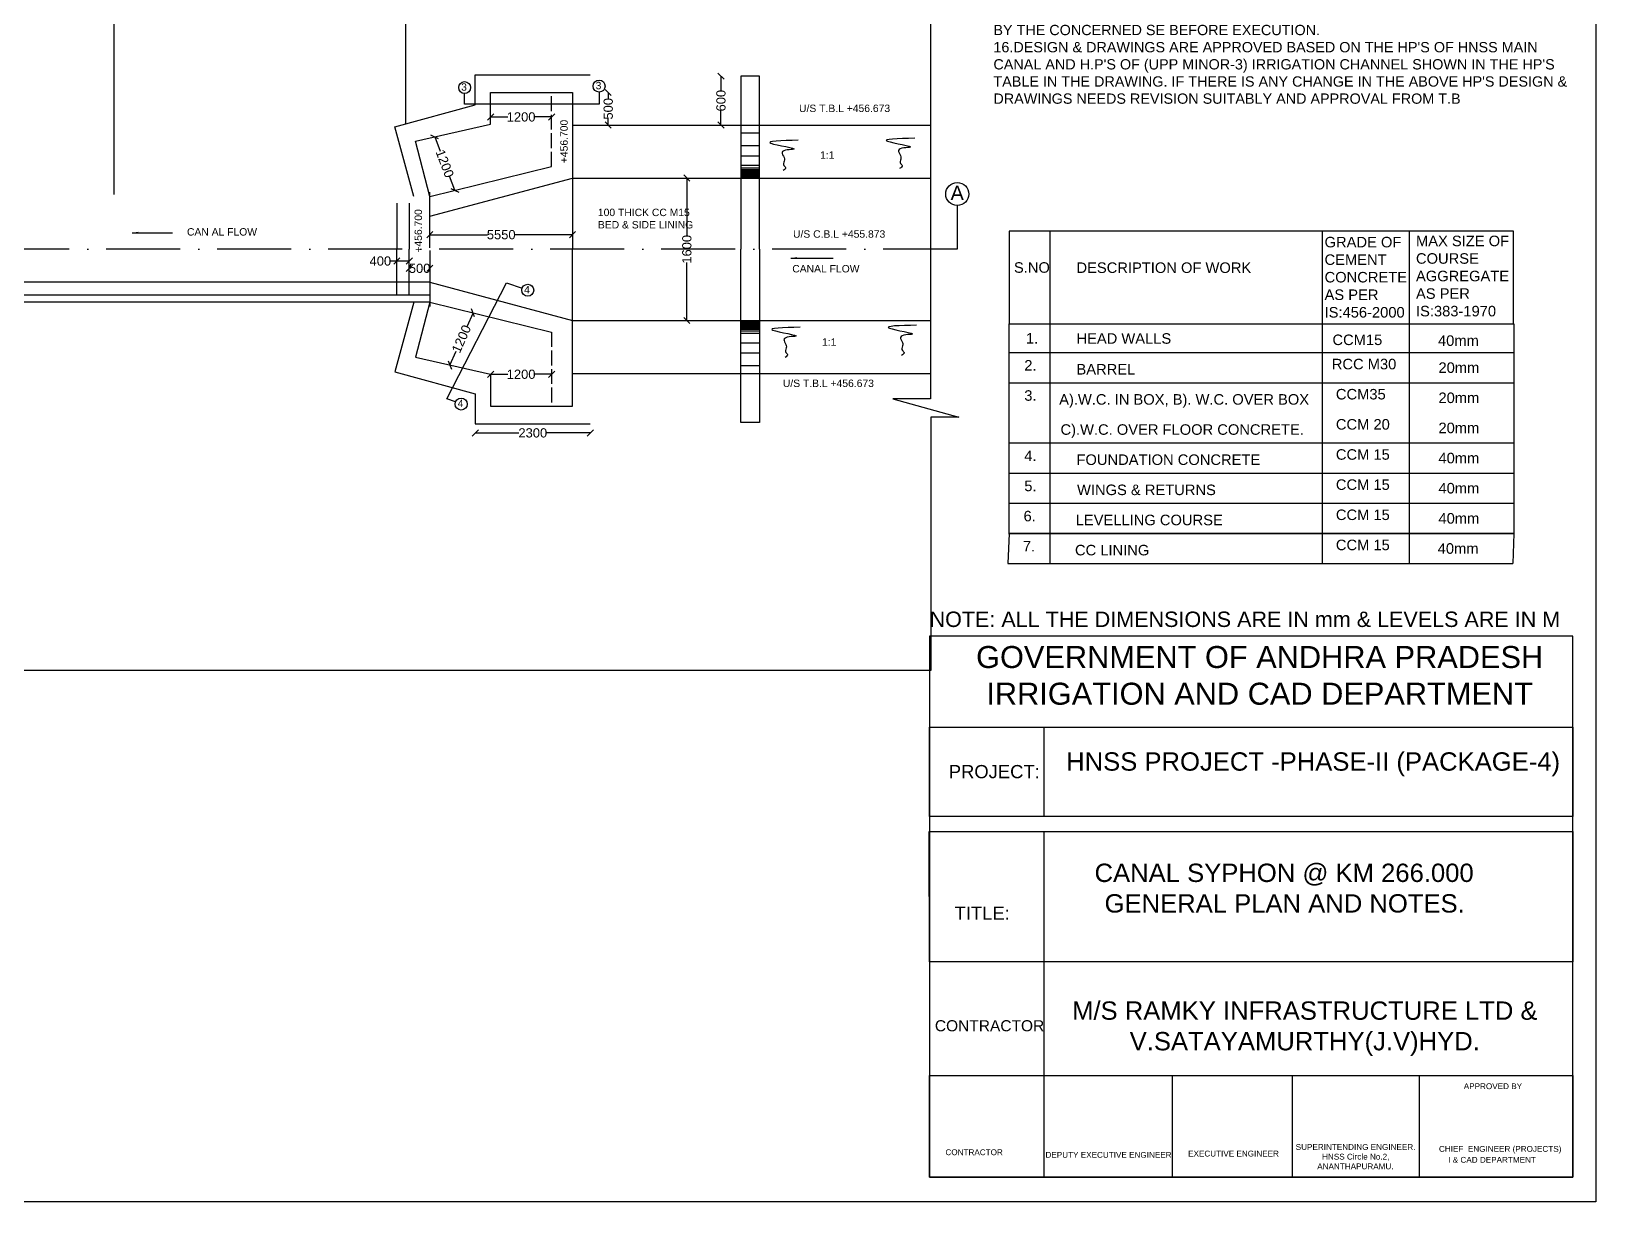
# Model space of a CAD drawing. Header units: millimetres. Extents: x 5124 to 8168908, y 2311 to 46336655.
# Drawn here: x 5632016 to 8168908, y 42540655 to 44438655 of the extents above; entities that cross this region are included whole.
import ezdxf

# ---------------------------------------------------------------- set-up
doc = ezdxf.new("R2010")
doc.units = ezdxf.units.MM
doc.header["$MEASUREMENT"] = 0
doc.linetypes.add('ACAD_ISO02W100', pattern=[15, 12, -3])
doc.linetypes.add('ACAD_ISO10W100', pattern=[18, 12, -3, 0, -3])
for name, color, linetype in [('DIMENSION', 7, 'Continuous'), ('DRAWING', 7, 'Continuous'), ('TEXT', 7, 'Continuous')]:
    doc.layers.add(name, color=color, linetype=linetype)
doc.styles.get("Standard").update_dxf_attribs({"font": 'arial.ttf'})
doc.dimstyles.get("Standard").update_dxf_attribs({"dimtxt": 15000, "dimasz": 10000, "dimexe": 0.18, "dimexo": 0.0625, "dimgap": 0.09, "dimtad": 0, "dimdec": 0, "dimzin": 0, "dimdsep": 46, "dimtxsty": 'Standard', "dimblk": 'OBLIQUE', "dimcen": 0.09, "dimse1": 1, "dimse2": 1, "dimadec": 0, "dimazin": 0, "dimtfac": 1, "dimtdec": 0, "dimtofl": 0, "dimtmove": 0, "dimatfit": 3, "dimfxl": 1, "dimtolj": 1, "dimtzin": 0, "dimarcsym": 0})

# ---------------------------------------------------------------- blocks, each defined once
blk = doc.blocks.new('_Oblique')
at = {"color": 0, "linetype": 'ByBlock', "lineweight": -2}
blk.add_line((-0.5, -0.5), (0.5, 0.5), dxfattribs=at)
blk = doc.blocks.new('*D56')
at = {"layer": 'Defpoints', "color": 0, "transparency": 16777216}
for p in [(6286172, 44267317), (6286172, 44267317), (6318950, 44180916)]:
    blk.add_point(p, dxfattribs=at)
at = {"layer": 'DIMENSION', "color": 0, "lineweight": -2, "transparency": 16777216}
for p, q in [((6286172, 44267317), (6294876, 44244374)), ((6318950, 44180916), (6310246, 44203859))]:
    blk.add_line(p, q, dxfattribs=at)
at = {"layer": 'DIMENSION', "color": 0, "lineweight": -2, "transparency": 16777216, "xscale": 10000, "yscale": 10000, "zscale": 10000}
for p, rotation in [((6286172, 44267317), 110.7754258899877), ((6318950, 44180916), 290.7754258899877)]:
    blk.add_blockref('_Oblique', p, dxfattribs=dict(at, rotation=rotation))
at = {"layer": 'DIMENSION', "color": 0, "transparency": 16777216, "insert": (6302561, 44224116), "char_height": 15000, "attachment_point": 5, "rotation": 290.775426}
blk.add_mtext('\\A1;1200', dxfattribs=at)
blk = doc.blocks.new('*D57')
at = {"layer": 'Defpoints', "color": 0, "transparency": 16777216}
for p in [(6376853, 44299704), (6475763, 44299704), (6475763, 44299704)]:
    blk.add_point(p, dxfattribs=at)
at = {"layer": 'DIMENSION', "color": 0, "lineweight": -2, "transparency": 16777216}
for p, q in [((6376853, 44299704), (6404642, 44299704)), ((6475763, 44299704), (6447974, 44299704))]:
    blk.add_line(p, q, dxfattribs=at)
at = {"layer": 'DIMENSION', "color": 0, "lineweight": -2, "transparency": 16777216, "xscale": 10000, "yscale": 10000, "zscale": 10000, "rotation": 180}
blk.add_blockref('_Oblique', (6376853, 44299704), dxfattribs=at)
at = {"layer": 'DIMENSION', "color": 0, "lineweight": -2, "transparency": 16777216, "xscale": 10000, "yscale": 10000, "zscale": 10000}
blk.add_blockref('_Oblique', (6475763, 44299704), dxfattribs=at)
at = {"layer": 'DIMENSION', "color": 0, "transparency": 16777216, "insert": (6426308, 44299704), "char_height": 15000, "attachment_point": 5}
blk.add_mtext('\\A1;1200', dxfattribs=at)
blk = doc.blocks.new('*D58')
at = {"layer": 'Defpoints', "color": 0, "transparency": 16777216}
for p in [(6278412, 44108777), (6509675, 44108777), (6509675, 44108777)]:
    blk.add_point(p, dxfattribs=at)
at = {"layer": 'DIMENSION', "color": 0, "lineweight": -2, "transparency": 16777216}
for p, q in [((6278412, 44108777), (6371671, 44108777)), ((6509675, 44108777), (6416416, 44108777))]:
    blk.add_line(p, q, dxfattribs=at)
at = {"layer": 'DIMENSION', "color": 0, "lineweight": -2, "transparency": 16777216, "xscale": 10000, "yscale": 10000, "zscale": 10000, "rotation": 180}
blk.add_blockref('_Oblique', (6278412, 44108777), dxfattribs=at)
at = {"layer": 'DIMENSION', "color": 0, "lineweight": -2, "transparency": 16777216, "xscale": 10000, "yscale": 10000, "zscale": 10000}
blk.add_blockref('_Oblique', (6509675, 44108777), dxfattribs=at)
at = {"layer": 'DIMENSION', "color": 0, "transparency": 16777216, "insert": (6394043, 44108777), "char_height": 15000, "attachment_point": 5}
blk.add_mtext('\\A1;5550', dxfattribs=at)
blk = doc.blocks.new('*D59')
at = {"layer": 'Defpoints', "color": 0, "transparency": 16777216}
for p in [(6348359, 43982196), (6348835, 43981985), (6311212, 43897244)]:
    blk.add_point(p, dxfattribs=at)
at = {"layer": 'DIMENSION', "color": 0, "lineweight": -2, "transparency": 16777216}
for p, q in [((6348359, 43982196), (6338339, 43959628)), ((6310736, 43897455), (6320756, 43920023))]:
    blk.add_line(p, q, dxfattribs=at)
at = {"layer": 'DIMENSION', "color": 0, "lineweight": -2, "transparency": 16777216, "xscale": 10000, "yscale": 10000, "zscale": 10000}
for p, rotation in [((6348359, 43982196), 66.06002343109762), ((6310736, 43897455), 246.0600234310976)]:
    blk.add_blockref('_Oblique', p, dxfattribs=dict(at, rotation=rotation))
at = {"layer": 'DIMENSION', "color": 0, "transparency": 16777216, "insert": (6329547, 43939825), "char_height": 15000, "attachment_point": 5, "rotation": 66.060023}
blk.add_mtext('\\A1;1200', dxfattribs=at)
blk = doc.blocks.new('*D60')
at = {"layer": 'Defpoints', "color": 0, "transparency": 16777216}
for p in [(6376853, 43882379), (6475763, 43882379), (6475763, 43882379)]:
    blk.add_point(p, dxfattribs=at)
at = {"layer": 'DIMENSION', "color": 0, "lineweight": -2, "transparency": 16777216}
for p, q in [((6376853, 43882379), (6404642, 43882379)), ((6475763, 43882379), (6447974, 43882379))]:
    blk.add_line(p, q, dxfattribs=at)
at = {"layer": 'DIMENSION', "color": 0, "lineweight": -2, "transparency": 16777216, "xscale": 10000, "yscale": 10000, "zscale": 10000, "rotation": 180}
blk.add_blockref('_Oblique', (6376853, 43882379), dxfattribs=at)
at = {"layer": 'DIMENSION', "color": 0, "lineweight": -2, "transparency": 16777216, "xscale": 10000, "yscale": 10000, "zscale": 10000}
blk.add_blockref('_Oblique', (6475763, 43882379), dxfattribs=at)
at = {"layer": 'DIMENSION', "color": 0, "transparency": 16777216, "insert": (6426308, 43882379), "char_height": 15000, "attachment_point": 5}
blk.add_mtext('\\A1;1200', dxfattribs=at)
blk = doc.blocks.new('*D61')
at = {"layer": 'Defpoints', "color": 0, "transparency": 16777216}
for p in [(6352070, 43802338), (6538464, 43802338), (6538464, 43787330)]:
    blk.add_point(p, dxfattribs=at)
at = {"layer": 'DIMENSION', "color": 0, "lineweight": -2, "transparency": 16777216}
for p, q in [((6352070, 43787330), (6422767, 43787330)), ((6538464, 43787330), (6467767, 43787330))]:
    blk.add_line(p, q, dxfattribs=at)
at = {"layer": 'DIMENSION', "color": 0, "lineweight": -2, "transparency": 16777216, "xscale": 10000, "yscale": 10000, "zscale": 10000, "rotation": 180}
blk.add_blockref('_Oblique', (6352070, 43787330), dxfattribs=at)
at = {"layer": 'DIMENSION', "color": 0, "lineweight": -2, "transparency": 16777216, "xscale": 10000, "yscale": 10000, "zscale": 10000}
blk.add_blockref('_Oblique', (6538464, 43787330), dxfattribs=at)
at = {"layer": 'DIMENSION', "color": 0, "transparency": 16777216, "insert": (6445267, 43787330), "char_height": 15000, "attachment_point": 5}
blk.add_mtext('\\A1;2300', dxfattribs=at)
blk = doc.blocks.new('*D62')
at = {"layer": 'Defpoints', "color": 0, "transparency": 16777216}
for p in [(6245041, 44054199), (6278412, 44054199), (6278412, 44054199)]:
    blk.add_point(p, dxfattribs=at)
at = {"layer": 'DIMENSION', "color": 0, "lineweight": -2, "transparency": 16777216}
for p, q in [((6245041, 44054199), (6245181, 44054199)), ((6278412, 44054199), (6278271, 44054199))]:
    blk.add_line(p, q, dxfattribs=at)
at = {"layer": 'DIMENSION', "color": 0, "lineweight": -2, "transparency": 16777216, "xscale": 10000, "yscale": 10000, "zscale": 10000, "rotation": 180}
blk.add_blockref('_Oblique', (6245041, 44054199), dxfattribs=at)
at = {"layer": 'DIMENSION', "color": 0, "lineweight": -2, "transparency": 16777216, "xscale": 10000, "yscale": 10000, "zscale": 10000}
blk.add_blockref('_Oblique', (6278412, 44054199), dxfattribs=at)
at = {"layer": 'DIMENSION', "color": 0, "transparency": 16777216, "insert": (6261726, 44054199), "char_height": 15000, "attachment_point": 5}
blk.add_mtext('\\A1;500', dxfattribs=at)
blk = doc.blocks.new('*D63')
at = {"layer": 'Defpoints', "color": 0, "transparency": 16777216}
for p in [(6224923, 44071730), (6224923, 44066058), (6245041, 44071730)]:
    blk.add_point(p, dxfattribs=at)
at = {"layer": 'DIMENSION', "color": 0, "lineweight": -2, "transparency": 16777216}
for p, q in [((6224923, 44066058), (6214923, 44066058)), ((6245041, 44066058), (6224923, 44066058))]:
    blk.add_line(p, q, dxfattribs=at)
at = {"layer": 'DIMENSION', "color": 0, "lineweight": -2, "transparency": 16777216, "xscale": 10000, "yscale": 10000, "zscale": 10000, "rotation": 180}
blk.add_blockref('_Oblique', (6224923, 44066058), dxfattribs=at)
at = {"layer": 'DIMENSION', "color": 0, "lineweight": -2, "transparency": 16777216, "xscale": 10000, "yscale": 10000, "zscale": 10000}
blk.add_blockref('_Oblique', (6245041, 44066058), dxfattribs=at)
at = {"layer": 'DIMENSION', "color": 0, "transparency": 16777216, "insert": (6198076, 44066058), "char_height": 15000, "attachment_point": 5}
blk.add_mtext('\\A1;400', dxfattribs=at)
blk = doc.blocks.new('*D64')
at = {"layer": 'Defpoints', "color": 0, "transparency": 16777216}
for p in [(6695113, 44200628), (6695113, 43969604), (6695113, 43969604)]:
    blk.add_point(p, dxfattribs=at)
at = {"layer": 'DIMENSION', "color": 0, "lineweight": -2, "transparency": 16777216}
for p, q in [((6695113, 44200628), (6695113, 44106782)), ((6695113, 43969604), (6695113, 44063449))]:
    blk.add_line(p, q, dxfattribs=at)
at = {"layer": 'DIMENSION', "color": 0, "lineweight": -2, "transparency": 16777216, "xscale": 10000, "yscale": 10000, "zscale": 10000}
for p, rotation in [((6695113, 44200628), 90), ((6695113, 43969604), 270)]:
    blk.add_blockref('_Oblique', p, dxfattribs=dict(at, rotation=rotation))
at = {"layer": 'DIMENSION', "color": 0, "transparency": 16777216, "insert": (6695113, 44085116), "char_height": 15000, "attachment_point": 5, "rotation": 90}
blk.add_mtext('\\A1;1600', dxfattribs=at)
blk = doc.blocks.new('*D65')
at = {"layer": 'Defpoints', "color": 0, "transparency": 16777216}
for p in [(6782515, 44365771), (6750404, 44286572), (6782515, 44286572)]:
    blk.add_point(p, dxfattribs=at)
at = {"layer": 'DIMENSION', "color": 0, "lineweight": -2, "transparency": 16777216}
for p, q in [((6750404, 44365771), (6750404, 44342758)), ((6750404, 44286572), (6750404, 44309586))]:
    blk.add_line(p, q, dxfattribs=at)
at = {"layer": 'DIMENSION', "color": 0, "lineweight": -2, "transparency": 16777216, "xscale": 10000, "yscale": 10000, "zscale": 10000}
for p, rotation in [((6750404, 44365771), 90), ((6750404, 44286572), 270)]:
    blk.add_blockref('_Oblique', p, dxfattribs=dict(at, rotation=rotation))
at = {"layer": 'DIMENSION', "color": 0, "transparency": 16777216, "insert": (6750404, 44326172), "char_height": 15000, "attachment_point": 5, "rotation": 90}
blk.add_mtext('\\A1;600', dxfattribs=at)
blk = doc.blocks.new('*D66')
at = {"layer": 'Defpoints', "color": 0, "transparency": 16777216}
for p in [(6509675, 44339365), (6509675, 44286572), (6567620, 44286572)]:
    blk.add_point(p, dxfattribs=at)
at = {"layer": 'DIMENSION', "color": 0, "lineweight": -2, "transparency": 16777216}
for p, q in [((6567620, 44339365), (6567620, 44329514)), ((6567620, 44286572), (6567620, 44296424))]:
    blk.add_line(p, q, dxfattribs=at)
at = {"layer": 'DIMENSION', "color": 0, "lineweight": -2, "transparency": 16777216, "xscale": 10000, "yscale": 10000, "zscale": 10000}
for p, rotation in [((6567620, 44339365), 90), ((6567620, 44286572), 270)]:
    blk.add_blockref('_Oblique', p, dxfattribs=dict(at, rotation=rotation))
at = {"layer": 'DIMENSION', "color": 0, "transparency": 16777216, "insert": (6567620, 44312969), "char_height": 15000, "attachment_point": 5, "rotation": 90}
blk.add_mtext('\\A1;500', dxfattribs=at)

msp = doc.modelspace()

# ---------------------------------------------------------------- linework, layer by layer
at = {"layer": 'DIMENSION'}
for points in [[(6552826, 44339997.7), (6552826, 44320553.4), (6334771.2, 44320553.4), (6334774.4, 44337648.8)], [(7133607, 44156039.1), (7133607, 44085115.6)], [(6320121.5, 43837903.4), (6305990.6, 43842469), (6402398.3, 44030979.8), (6427852.1, 44021997.2)]]:
    msp.add_lwpolyline(points, dxfattribs=at)
for centre, radius in [((6334774.4, 44347356.1), 9707.3), ((6552825.9, 44349705), 9707.3), ((7133607, 44174725.8), 18686.7), ((6437006.1, 44018766.8), 9707.3), ((6329087.6, 43834182.8), 9707.3)]:
    msp.add_circle(centre, radius, dxfattribs=at)
for points in [[(6875616.8, 44261855), (6831529, 44257123.5), (6868329.5, 44247296.8), (6849382.8, 44242201.5), (6852662, 44233830.5), (6853390.5, 44230191), (6851933.3, 44222548), (6853755, 44219636.4), (6855212.5, 44217816.7), (6851204.5, 44212721.3)], [(7064538.4, 44265130.6), (7020450.6, 44260399.1), (7057251.2, 44250572.4), (7038304.4, 44245477.1), (7041583.6, 44237106.1), (7042312.1, 44233466.6), (7040854.9, 44225823.6), (7042676.6, 44222912), (7044134.1, 44221092.3), (7040126.1, 44215996.9)], [(6878736.5, 43958712.6), (6834648.7, 43953981.2), (6871449.2, 43944154.5), (6852502.5, 43939059.1), (6855781.7, 43930688.1), (6856510.2, 43927048.6), (6855053, 43919405.6), (6856874.7, 43916494.1), (6858332.2, 43914674.3), (6854324.2, 43909578.9)], [(7067658.1, 43961988.2), (7023570.3, 43957256.8), (7060370.9, 43947430.1), (7041424.1, 43942334.7), (7044703.3, 43933963.7), (7045431.8, 43930324.2), (7043974.6, 43922681.2), (7045796.3, 43919769.7), (7047253.8, 43917949.9), (7043245.8, 43912854.5)]]:
    msp.add_spline(points, degree=3, dxfattribs=at)
at = {"layer": 'DRAWING'}
for p, q in [((6812643.4, 44365770.8), (6782515.2, 44365770.8)), ((6782515.2, 44365770.8), (6782515.2, 44085115.6)), ((6812643.4, 44085115.6), (6812643.4, 44365770.8)), ((6278411.7, 44170971.6), (6475762.7, 44219382.6)), ((6782515.2, 43804460.4), (6782515.2, 44085115.6)), ((6812643.4, 44085115.6), (6812643.4, 43804460.4)), ((6278411.7, 43999259.6), (6475762.7, 43950848.5)), ((6812643.4, 43804460.4), (6782515.2, 43804460.4))]:
    msp.add_line(p, q, dxfattribs=at)
at = {"layer": 'DRAWING', "linetype": 'ACAD_ISO02W100', "ltscale": 2000}
for p, q in [((6475762.7, 44219382.6), (6475762.7, 44339365.1)), ((6475762.7, 43950848.5), (6475762.7, 43830866))]:
    msp.add_line(p, q, dxfattribs=at)
at = {"layer": 'DRAWING'}
for points in [[(1142257.1, 46336654.9), (8168907.7, 46336654.9), (8168907.7, 42540654.9), (1142257.1, 42540654.9)], [(7217821, 43964159.9), (8035380.8, 43964159.9), (8035380.8, 44114764.6), (7217821, 44114764.6)]]:
    msp.add_lwpolyline(points, close=True, dxfattribs=at)
for points in [[(1333064.7, 45197959.9), (4273918.3, 45197959.9), (4305793.1, 45156383.8), (4305793.1, 45248245.4), (4329241.8, 45212495.5), (7089984.7, 45212495.5), (7089984.7, 44085115.6)], [(5766622.1, 44174208.5), (5766622.1, 45212495.5)], [(6239283, 44288764.5), (6239283, 45212495.5)], [(6252253.8, 44170971.6), (6221288, 44283845.6), (6352070, 44319594.9), (6352070, 44367893.5), (6538464, 44367893.5)], [(6278411.7, 44170971.6), (6254941.3, 44260244.8), (6376853.1, 44287852.4), (6376853.1, 44339365.1), (6509675, 44339365.1), (6509675, 44085115.6)], [(6509675, 44286572.4), (7089984.7, 44286572.4)], [(6782515.2, 44273753), (6812643.4, 44273753)], [(6782515.2, 44253241.4), (6812643.4, 44253241.4)], [(6782515.2, 44236782.1), (6812643.4, 44236782.1)], [(6782515.2, 44221297.5), (6812643.4, 44221297.5)], [(6278411.7, 44138615.4), (6509675, 44200627.6), (7089984.7, 44200627.6)], [(6782515.2, 44217127.8), (6812643.4, 44217127.8)], [(6782515.2, 44214713.8), (6812643.4, 44214713.8)], [(6782515.2, 44212234.2), (6812643.4, 44212234.2)], [(6782515.2, 44210324.7), (6812643.4, 44210324.7)], [(6782515.2, 44210324.7), (6810325.4, 44210324.7)], [(6782515.2, 44208140.3), (6812643.4, 44208140.3)], [(6782515.2, 44207160.1), (6812643.4, 44207160.1)], [(6782515.2, 44206104.4), (6812643.4, 44206104.4)], [(6782515.2, 44205275), (6812643.4, 44205275)], [(6782515.2, 44205275), (6812643.4, 44205275)], [(6782515.2, 44205275), (6812643.4, 44205275)], [(6782515.2, 44204068.5), (6812643.4, 44204068.5)], [(6782515.2, 44204068.5), (6812643.4, 44204068.5)], [(6782515.2, 44203088.3), (6812643.4, 44203088.3)], [(6782515.2, 44203088.3), (6812643.4, 44203088.3)], [(6782515.2, 44203088.3), (6812643.4, 44203088.3)], [(6782515.2, 44201957.2), (6812643.4, 44201957.2)], [(6278411.7, 44087254.5), (6278411.7, 44177733)], [(6224922.6, 44159672.9), (6224922.6, 44085115.6)], [(6245040.6, 44159672.9), (6245040.6, 44085115.6)], [(7089984.7, 44085115.6), (7089984.7, 43842823.6), (7029027.4, 43842823.6), (7136322.2, 43812980), (7090484.8, 43812980), (7090484.8, 43401993.9), (1338668.5, 43401993.9), (1338668.5, 43733577.7), (1285188.8, 43733577.7), (1397744.9, 43764256), (1332888, 43764256), (1332888, 44085115.6)], [(6224922.6, 44010558.3), (6224922.6, 44085115.6)], [(6245040.6, 44010558.3), (6245040.6, 44085115.6)], [(6278411.7, 43999259.6), (6254941.3, 43909986.3), (6376853.1, 43882378.8), (6376853.1, 43830866), (6509675, 43830866), (6509675, 44085115.6)], [(6278411.7, 44082976.7), (6278411.7, 43992498.2)], [(6278411.7, 44031615.7), (2168640.5, 44031615.7)], [(6278411.7, 44031615.7), (6509675, 43969603.6), (7089984.7, 43969603.6)], [(6278411.7, 44010558.3), (2168640.5, 44010558.3)], [(6278411.7, 43999259.6), (2168640.5, 43999259.6)], [(6252253.8, 43999259.6), (6221288, 43886385.6), (6352070, 43850636.3), (6352070, 43802337.7), (6538464, 43802337.7)], [(6782515.2, 43968274), (6812643.4, 43968274)], [(6782515.2, 43967142.9), (6812643.4, 43967142.9)], [(6782515.2, 43967142.9), (6812643.4, 43967142.9)], [(6782515.2, 43967142.9), (6812643.4, 43967142.9)], [(6782515.2, 43966162.7), (6812643.4, 43966162.7)], [(6782515.2, 43966162.7), (6812643.4, 43966162.7)], [(6782515.2, 43964956.2), (6812643.4, 43964956.2)], [(6782515.2, 43964956.2), (6812643.4, 43964956.2)], [(6782515.2, 43964956.2), (6812643.4, 43964956.2)], [(6782515.2, 43964126.8), (6812643.4, 43964126.8)], [(6782515.2, 43963071.1), (6812643.4, 43963071.1)], [(6782515.2, 43962090.8), (6812643.4, 43962090.8)], [(6782515.2, 43959906.5), (6812643.4, 43959906.5)], [(6782515.2, 43959906.5), (6810325.4, 43959906.5)], [(6782515.2, 43957997), (6812643.4, 43957997)], [(6782515.2, 43955517.3), (6812643.4, 43955517.3)], [(6782515.2, 43953103.3), (6812643.4, 43953103.3)], [(6782515.2, 43948933.6), (6812643.4, 43948933.6)], [(6782515.2, 43933449.1), (6812643.4, 43933449.1)], [(6782515.2, 43916989.8), (6812643.4, 43916989.8)], [(6782515.2, 43896478.2), (6812643.4, 43896478.2)], [(6509675, 43883658.8), (7089984.7, 43883658.8)], [(7217821, 43624383.3), (7215409.3, 43575503.4)], [(8035977.7, 43624383.3), (8034771.9, 43575503.4)]]:
    msp.add_lwpolyline(points, dxfattribs=at)
at = {"layer": 'DRAWING', "linetype": 'ACAD_ISO02W100', "ltscale": 2000, "const_width": 50}
for points in [[(6538464, 44367893.5), (6538464, 44085115.6)], [(6278411.7, 44170971.6), (2168640.5, 44170971.6)], [(6278411.7, 44159672.9), (2168640.5, 44159672.9)], [(6278411.7, 44138615.4), (2168640.5, 44138615.4)], [(6538464, 43802337.7), (6538464, 44085115.6)]]:
    msp.add_lwpolyline(points, dxfattribs=at)
at = {"layer": 'DRAWING', "linetype": 'ACAD_ISO10W100', "ltscale": 10000}
msp.add_lwpolyline([(7133607, 44085115.6), (1295799.6, 44085115.6), (1295799.6, 44136715.3)], dxfattribs=at)
at = {"layer": 'TEXT'}
for points in [[(7283690.9, 44114764.6), (7283690.9, 43575503.4)], [(7725395.3, 44114764.6), (7725395.3, 43575503.4)], [(7866236.5, 44114764.6), (7866236.5, 43575503.4)], [(7273911.7, 43310072), (7273911.7, 43165442.6)], [(7273911.7, 43139701.8), (7273911.7, 42580522)], [(7482342.8, 42745142.8), (7482342.8, 42580522)], [(7676421.3, 42745142.8), (7676421.3, 42580522)], [(7882523.5, 42745142.8), (7882523.5, 42580522)]]:
    msp.add_lwpolyline(points, dxfattribs=at)
for points in [[(7217821, 43964159.9), (8035977.7, 43964159.9), (8035977.7, 43624383.3), (7217821, 43624383.3)], [(8131804.3, 43457870.1), (7088683.6, 43457870.1), (7088683.6, 42580522), (8131804.3, 42580522)], [(7088683.6, 43310072), (8131804.3, 43310072), (8131804.3, 43165442.6), (7088683.6, 43165442.6)], [(7087955.2, 43141012.2), (8131813.8, 43141012.2), (8131804.3, 42929853.4), (7088683.6, 42929853.4)], [(7088683.6, 42745142.8), (8131804.3, 42745142.8), (8131804.3, 42580522), (7088683.6, 42580522)]]:
    msp.add_lwpolyline(points, close=True, dxfattribs=at)
at = {"layer": 'TEXT', "ltscale": 0.02}
for points in [[(7217821, 43917662.8), (8035977.7, 43917662.8)], [(7217821, 43868782.9), (8035977.7, 43868782.9)], [(7217821, 43771023.1), (8035977.7, 43771023.1)], [(7217821, 43722143.2), (8035977.7, 43722143.2)], [(7216615.1, 43673263.2), (8035977.7, 43673263.2)], [(7216615.1, 43624383.3), (8035977.7, 43624383.3)], [(7215409.3, 43575503.4), (8034771.9, 43575503.4)]]:
    msp.add_lwpolyline(points, dxfattribs=at)

# ---------------------------------------------------------------- texts
at = {"layer": 'DIMENSION', "insert": (6550831.3, 44150948.5), "char_height": 12000, "width": 152910.368, "attachment_point": 1}
msp.add_mtext('100 THICK CC M15 \\PBED & SIDE LINING', dxfattribs=at)
at = {"layer": 'TEXT'}
for s, height, p in [('3', 12000, (6329113.2, 44342329.3)), ('3', 12000, (6547164.7, 44344678.3)), ('U/S T.B.L +456.673', 12000, (6877044.5, 44307712.6)), ('1:1', 12000, (6911149.3, 44231879.8)), ('A', 23100.1, (7122709.2, 44165049.2)), ('CAN AL FLOW', 12000, (5884473.7, 44107392.4)), ('U/S C.B.L +455.873', 12000, (6867303.7, 44103908.9)), ('CANAL FLOW', 12000, (6866061.1, 44047634.9)), ('4', 12000, (6431344.9, 44013740)), ('1:1', 12000, (6914269, 43928737.4)), ('U/S T.B.L +456.673', 12000, (6850774.7, 43861819.9)), ('4', 12000, (6323426.4, 43829156.1)), ('APPROVED BY', 9441.801, (7954969.4, 42723214.8)), ('CONTRACTOR', 9441.8, (7114444.8, 42616126)), ('I & CAD DEPARTMENT', 9441.801, (7929775.3, 42603880.2))]:
    msp.add_text(s, height=height, dxfattribs=at).set_placement(p)
for p in [(6501878.3, 44224774.1), (6265547.1, 44079771.5)]:
    msp.add_text('+456.700', height=12000, rotation=90, dxfattribs=at).set_placement(p)
at = {"layer": 'TEXT', "attachment_point": 1}
for s, insert, char_height, width in [("{\\LNOTES:-\\P\\P}1.ALL DIMENSIONS ARE IN MM AND LEVELS ARE IN M.\\P2.FIGURED DIMNSIONS SHALL BE CONSIDERED INSTED OF SCALED DIMENSIONS.\\P3.12 THICK EXPANSION JOINTS WITH P.V.C. WATER STOPPPER FILLLED WITH MASTIC \\PFILLER SHALL BE PROVIDED AT THE JUNCTION OF BOX WITH WALLS AS SHOWN IN THE DRAWING.\\P4.100 THICK CANAL SHALL BE LINED IN CC M15 GRADE WITH 40MM MAX SIZE AGGREGATE FOR A LENGTH OF 10M ON EITHER SIDE IF THE STRUCTURE.\\P5.BACK FILLING SHALL BE DONE SIMULTANEOUSLY WITH RISING OF THE WALLS WITH SOIL OF VALUE NOT LESS THAN 20D .\\P6.WEEP HOLES OF SIZE 100M DIA WITH INVERTED FILTERS ON THE REAR SIDE SHALL BE PROVIDED AT 1000 C/C BOTH WAYS STAGGERED IN WINGS AND RETURN WALLS.\\P7.IF STARTA MET WITH AT FOUNDATION LEVEL DURING EXECUTION IS DIFFRENT FROM WHAT IS CONSIDERED IN THE DESIGN AND IS NOT CAPABLE OF TAKING THE DESIGNED STRESS(SHOWN IN THE STRESS TABLE) UNDER SATURATED CONDATIONS. THE FIELD OFFICERS INCHARGE OF EXECUTION SHALL REPORT THE ACTUAL STRATA FOR REVIEW AND REDESIGN NECESSARY.\\P8.CLEAR COVER TO ANY REINFORCMENT SHALL BE 40MM UNLESS OTHER WISE SPECIFIED IN THE DRAWING.\\P9.PRECAST MORTAR BLOCKS OF THE SAME STRENGTH AS CONCRETE SHALL BE USED UNDER THE REINFORCMENT DULY SECURED TO IT BY WIRE IMPLANTED IN THE BLOCK TO ENSURE THE REQUIRED COVER.\\P10.CONCRET WORKMANSHIP SHALL CONFORM TO IS:436-2000\\P11.REINFORCING STEEL SHALL BE OF HYSD  BARS CONFORMING TO IS:1786-1985.\\P12.BOX SHALL BE CAST MONOLITHICALLY CONFORMING TO IS:456-2000.\\P13.SPACING OF MAIN REINFORCRMRNT SHALL BE AVOIDED AS FAR POSSIBLE IF UNAVOIDABLE SHALL BE SPACING PROVIDED CONFORMING TO IS:456-2000.\\P14.THE CE/ATP IS REQUIRED TO VERIFY & ENSURE THE SUITABILITY OF DRAWINGS W.R TO PRESENT FIELD CONDATIONS & APPROVED H.P'S AGGREGMENT CONDATIONS BEFORE EXECUTION.\\P15.ANY DEVIATION W.R. TO AGREEMENT CONDATIONS SHALL BE TAKEN CARE OF BY THE CONCERNED SE BEFORE EXECUTION.\\P16.DESIGN & DRAWINGS ARE APPROVED BASED ON THE HP'S OF HNSS MAIN CANAL AND H.P'S OF (UPP MINOR-3) IRRIGATION CHANNEL SHOWN IN THE HP'S TABLE IN THE DRAWING. IF THERE IS ANY CHANGE IN THE ABOVE HP'S DESIGN & DRAWINGS NEEDS REVISION SUITABLY AND APPROVAL FROM T.B", (7192186.6, 45366999.1), 16686.1771, 955512.364), ('GRADE OF CEMENT\\PCONCRETE\\PAS PER IS:456-2000 ', (7729231.4, 44105312.5), 17065.38, 148279.371), ('MAX SIZE OF COURSE AGGREGATE AS PER IS:383-1970', (7877448, 44107216.5), 17065.38, 164901.327), ('S.NO', (7225507.2, 44064148.7), 17065.38, 28396.862), ('DESCRIPTION OF WORK', (7326895.6, 44063835.3), 17065.38, 479290.212), ('1.', (7244951.5, 43949366.2), 17065.38, 28396.862), ('HEAD WALLS', (7326895.6, 43949052.8), 17065.38, 479290.212), ('CCM15', (7742008.8, 43946865.8), 17065.38, 102353.542), ('40mm', (7913164.3, 43945575.7), 17065.38, 102353.542), ('2.', (7242311, 43905429.8), 17065.38, 28396.862), ('BARREL', (7326895.6, 43899117.6), 17065.38, 230161.181), ('RCC M30', (7740940.5, 43907536.2), 17065.38, 102353.542), ('20mm', (7913903.8, 43901752.2), 17065.38, 102353.542), ('3.', (7242311, 43856549.9), 17065.38, 28396.862), ('A).W.C. IN BOX, B). W.C. OVER BOX', (7298822, 43850237.7), 17065.38, 410313.768), (' CCM35', (7740940.5, 43858656.3), 17065.38, 102353.542), ('20mm', (7913903.8, 43852872.2), 17065.38, 102353.542), ('C).W.C. OVER FLOOR CONCRETE.', (7300990.3, 43801357.8), 17065.38, 430277.392), (' CCM 20', (7740940.5, 43809776.4), 17065.38, 102353.542), ('20mm', (7913903.8, 43803992.3), 17065.38, 102353.542), ('4.', (7242311, 43758790.1), 17065.38, 28396.862), ('FOUNDATION CONCRETE', (7326895.6, 43752477.8), 17065.38, 410313.768), (' CCM 15', (7740940.5, 43760896.5), 17065.38, 102353.542), ('40mm', (7913903.8, 43755112.4), 17065.38, 102353.542), (' CCM 15', (7740940.5, 43712016.6), 17065.38, 102353.542), ('5.', (7242311, 43709910.2), 17065.38, 28396.862), ('WINGS & RETURNS', (7327802.2, 43703597.9), 17065.38, 376363.367), ('40mm', (7913903.8, 43706232.5), 17065.38, 102353.542), ('6.', (7241105.2, 43661030.3), 17065.38, 28396.862), (' CCM 15', (7740940.5, 43663136.6), 17065.38, 102353.542), ('LEVELLING COURSE', (7325689.8, 43654718), 17065.38, 410313.768), ('40mm', (7913903.8, 43657352.6), 17065.38, 102353.542), ('7.', (7239899.4, 43612150.3), 17065.38, 28396.862), (' CCM 15', (7740940.5, 43614256.7), 17065.38, 102353.542), ('CC LINING', (7324484, 43605838.1), 17065.38, 410313.768), ('40mm', (7912697.9, 43608472.7), 17065.38, 102353.542), ('NOTE: ALL THE DIMENSIONS ARE IN mm & LEVELS ARE IN M', (7088683.6, 43497648.5), 25000, 1560742.02), ('NOTE: ALL THE DIMENSIONS ARE IN mm & LEVELS ARE IN M', (7131560.7, 43458187), 191.729, 7825.409), ('PROJECT:', (7119817.1, 43248829.9), 21368.58, 199376.23), ('\\pi1.5623e+005;CANAL SYPHON @ KM 266.000\\P\\pi1.7248e+005;GENERAL PLAN AND NOTES.', (7199984.7, 43088889.1), 29743.263, 923312.835), ('TITLE:', (7129262.7, 43019353.9), 21368.58, 115873.54), ('\\pi1.6148e+005;M/S RAMKY INFRASTRUCTURE LTD &\\P\\pi2.5485e+005;V.SATAYAMURTHY(J.V)HYD.', (7158329.6, 42865441.1), 29743.263, 1073818.764), ('CONTRACTOR', (7097263.4, 42835017), 18000, 210425.046), ('DEPUTY EXECUTIVE ENGINEER  ', (7276670.4, 42621371.4), 9441.801, 265178.678), ('  EXECUTIVE ENGINEER  ', (7500579, 42623413.6), 9441.801, 265178.678), ('\\pi67465;SUPERINTENDING ENGINEER.\\P\\pi1.1021e+005;HNSS Circle No.2,\\P\\pi1.0235e+005;ANANTHAPURAMU.', (7614957.8, 42634142.6), 9441.801, 327404.858), ('CHIEF  ENGINEER (PROJECTS)', (7914711.4, 42631049.3), 9441.801, 212705.303)]:
    msp.add_mtext(s, dxfattribs=dict(at, insert=insert, char_height=char_height, width=width))
at = {"layer": 'TEXT', "color": 7, "width": 1017889.376, "attachment_point": 5}
for s, insert, char_height in [('GOVERNMENT OF ANDHRA PRADESH\\PIRRIGATION AND CAD DEPARTMENT', (7623924.4, 43393950.3), 35691.915), ('HNSS PROJECT -PHASE-II (PACKAGE-4)', (7710661.5, 43250041.4), 29743.263)]:
    msp.add_mtext(s, dxfattribs=dict(at, insert=insert, char_height=char_height))

# ---------------------------------------------------------------- dimensions: what is measured, and where the dimension line sits
at = {"layer": 'DIMENSION'}
for base, p1, p2, text, picture, middle in [((6750404.4, 44286572.4), (6782515.2, 44365770.8), (6782515.2, 44286572.4), '600', '*D65', (6750404.4, 44326171.6)), ((6567620.1, 44286572.4), (6509675, 44339365.1), (6509675, 44286572.4), '500', '*D66', (6567620.1, 44312968.8)), ((6695112.7, 43969603.6), (6695112.7, 44200627.6), (6695112.7, 43969603.6), '1600', '*D64', (6695112.7, 44085115.6))]:
    dim = msp.add_linear_dim(base=base, p1=p1, p2=p2, angle=90, text=text, dimstyle='Standard', dxfattribs=at)
    dim.commit()
    dim.dimension.update_dxf_attribs({"geometry": picture, "text_midpoint": middle})
for base, p1, p2, text, picture, middle in [((6475762.7, 44299703.7), (6376853.1, 44299703.7), (6475762.7, 44299703.7), '1200', '*D57', (6426307.9, 44299703.7)), ((6509675, 44108777.2), (6278411.7, 44108777.2), (6509675, 44108777.2), '5550', '*D58', (6394043.4, 44108777.2)), ((6224922.6, 44066058.2), (6245040.6, 44071729.9), (6224922.6, 44071729.9), '400', '*D63', (6198075.6, 44066058.2)), ((6278411.7, 44054199.3), (6245040.6, 44054199.3), (6278411.7, 44054199.3), '500', '*D62', (6261726.1, 44054199.3)), ((6475762.7, 43882378.8), (6376853.1, 43882378.8), (6475762.7, 43882378.8), '1200', '*D60', (6426307.9, 43882378.8)), ((6538464, 43787330.4), (6352070, 43802337.7), (6538464, 43802337.7), '2300', '*D61', (6445267, 43787330.4))]:
    dim = msp.add_linear_dim(base=base, p1=p1, p2=p2, text=text, dimstyle='Standard', dxfattribs=at)
    dim.commit()
    dim.dimension.update_dxf_attribs({"geometry": picture, "text_midpoint": middle})
for p1, p2, distance, picture, middle in [((6318950.1, 44180915.8), (6286171.7, 44267317.1), 0, '*D56', (6302560.9, 44224116.5)), ((6311211.8, 43897243.6), (6348834.6, 43981984.5), 520.6, '*D59', (6329547.4, 43939825.3))]:
    dim = msp.add_aligned_dim(p1=p1, p2=p2, distance=distance, text='1200', dimstyle='Standard', dxfattribs=at)
    dim.commit()
    dim.dimension.update_dxf_attribs({"geometry": picture, "text_midpoint": middle})

# ---------------------------------------------------------------- leaders
msp.add_leader([(5795488.3, 44111902.4), (5860979.4, 44111902.4)], dimstyle='Standard', override={"dimgap": 0.09, "dimtad": 0}, dxfattribs=at)
at = {"layer": 'DRAWING'}
msp.add_leader([(6863677.5, 44070788.7), (6932384.9, 44070788.7)], dimstyle='Standard', override={"dimgap": 0.09, "dimtad": 0}, dxfattribs=at)

doc.saveas('drawing.dxf')
